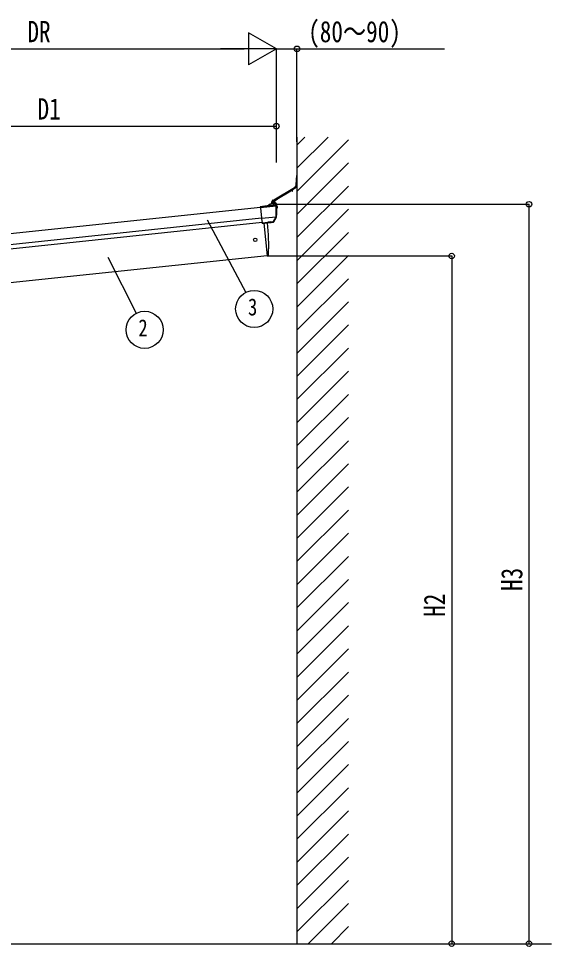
# Model space of a CAD drawing. Units: millimetres, scale not verified. Extents: x -10512 to 10512, y -7425 to 7425.
# Drawn here: x -284 to 1783, y -4880 to -1279 of the extents above; entities that cross this region are included whole.
import ezdxf
from ezdxf.enums import TextEntityAlignment as Align

# ---------------------------------------------------------------- set-up
doc = ezdxf.new("R2010")
doc.units = ezdxf.units.MM
doc.header["$LTSCALE"] = 40
for name, color, linetype in [('0-4_YKK_13', 4, 'Continuous'), ('0-5_YKK_A1', 4, 'Continuous'), ('0-6_YKK_D', 6, 'Continuous')]:
    doc.layers.add(name, color=color, linetype=linetype)
doc.styles.add('ＭＳ ゴシック', font='')
doc.styles.get('ＭＳ ゴシック').set_extended_font_data('MS Gothic')

msp = doc.modelspace()

# ---------------------------------------------------------------- linework, layer by layer
at = {"layer": '0-4_YKK_13'}
for p, q in [((793.22, -1922.62), (795.08, -1888.23)), ((796.31, -1923.83), (796.08, -1888.25)), ((704.78, -1987.41), (778.06, -1943.38)), ((706.36, -1982.5), (785.97, -1934.66)), ((777.35, -1948.35), (778.51, -1943.71)), ((778.61, -1948.66), (780.23, -1942.18)), ((780.36, -1942), (789.04, -1936.78)), ((680.38, -2005.98), (653.86, -2008.76)), ((653.9, -2009.13), (653.86, -2008.76)), ((653.9, -2009.13), (681.67, -2006.22)), ((654.21, -2012.11), (653.9, -2009.13)), ((714.55, -2005.77), (654.21, -2012.11)), ((654.21, -2012.11), (654.28, -2012.74)), ((714.66, -2006.4), (654.28, -2012.74)), ((654.28, -2012.74), (658.61, -2053.94)), ((680.63, -2006.3), (680.38, -2005.98)), ((680.63, -2006.3), (692.03, -1999.15)), ((692.49, -1999.43), (681.67, -2006.22)), ((714.15, -2002.8), (681.67, -2006.22)), ((692.03, -1999.15), (691.98, -1999.01)), ((693.21, -1998.59), (693.26, -1998.73)), ((693.26, -1998.73), (706.66, -1997.32)), ((693.26, -1998.73), (693.3, -1999.15)), ((706.7, -1997.74), (693.3, -1999.15)), ((699.11, -1989.63), (698.33, -1989.85)), ((699.11, -1989.63), (699.62, -1989.66)), ((699.11, -1989.63), (699.95, -1997.59)), ((699.95, -1997.59), (699.13, -1997.53)), ((699.4, -1988.59), (699.26, -1987.2)), ((699.62, -1989.66), (700.43, -1997.45)), ((700.73, -1988.76), (699.73, -1988.86)), ((699.95, -1997.59), (700.43, -1997.45)), ((701.06, -1989.02), (701.37, -1991.99)), ((701.67, -1994.8), (701.96, -1997.58)), ((701.93, -1983.9), (702.25, -1983.87)), ((702.29, -1997.84), (706.16, -1997.43)), ((704.06, -1988.86), (704.08, -1989.11)), ((704.63, -1989.55), (705.33, -1989.48)), ((705.88, -1989.92), (706.61, -1996.89)), ((706.66, -1997.32), (706.7, -1997.18)), ((706.66, -1997.32), (706.7, -1997.74)), ((706.7, -1997.18), (706.7, -1997.18)), ((708.06, -1990.7), (707.99, -1990.87)), ((708.03, -1991.31), (711.14, -1990.98)), ((708.06, -1990.7), (708.28, -1990.68)), ((708.06, -1990.7), (708.22, -1991.29)), ((708.06, -1991.56), (712.52, -1992.09)), ((708.12, -1991.95), (708.87, -1994.18)), ((708.28, -1990.68), (708.46, -1991.26)), ((708.34, -1994.24), (708.87, -1994.18)), ((708.42, -1991.99), (709.11, -1994.51)), ((708.48, -1990.96), (711.24, -1990.67)), ((708.69, -1992.02), (709.19, -1993.65)), ((709.11, -1994.51), (708.87, -1994.18)), ((708.9, -1990.91), (708.93, -1991.21)), ((709.02, -1992.06), (709.25, -1994.29)), ((709.18, -1994.3), (709.11, -1994.51)), ((709.18, -1994.3), (711.59, -1994.05)), ((713.67, -2002.16), (709.62, -1998.67)), ((710.36, -1998.26), (710.31, -1998.46)), ((710.31, -1998.46), (714.36, -2001.96)), ((710.37, -1998.26), (710.36, -1998.26)), ((710.37, -1998.26), (714.68, -2001.76)), ((710.69, -1993.18), (711.59, -1994.05)), ((711.24, -1990.67), (711.14, -1990.98)), ((711.14, -1990.98), (712.52, -1992.09)), ((712.94, -1992.05), (711.24, -1990.67)), ((711.46, -1992.35), (712.95, -1992.2)), ((711.46, -1992.35), (712.97, -1992.35)), ((712.97, -1992.35), (711.59, -1994.05)), ((712.52, -1992.09), (712.94, -1992.05)), ((712.97, -1992.35), (712.94, -1992.05)), ((714.22, -2002.79), (714.15, -2002.8)), ((714.36, -2001.96), (714.69, -2001.77)), ((715.54, -2005.61), (714.55, -2005.77)), ((714.66, -2006.4), (714.55, -2005.77)), ((715.64, -2006.23), (714.66, -2006.4)), ((714.68, -2001.76), (715.55, -2002.46)), ((715.76, -2003.6), (715.31, -2003.86)), ((715.54, -2005.61), (715.64, -2006.23)), ((715.76, -2003.61), (715.76, -2003.6)), ((715.76, -2003.61), (716.2, -2006.26)), ((716.63, -2004.31), (715.76, -2003.61)), ((716.94, -2006.16), (716.63, -2004.31)), ((717.56, -2009.81), (718.05, -2008.61)), ((717.56, -2009.81), (718.29, -2010.89)), ((717.64, -2006.19), (718.39, -2013.34)), ((719.76, -2007.52), (718.05, -2008.61)), ((720.19, -2011.6), (718.29, -2010.89)), ((658.61, -2053.94), (714.95, -2048.02)), ((714.72, -2048.93), (658.7, -2054.82)), ((705.45, -2066.88), (714.72, -2048.93)), ((715.54, -2048.92), (706.27, -2066.86)), ((706.5, -2067.3), (716.63, -2049.05)), ((714.8, -2048.66), (714.95, -2048.02)), ((714.95, -2048.02), (715.01, -2047.68)), ((715.89, -2048.08), (715.63, -2048.73)), ((715.98, -2047.58), (715.89, -2048.08)), ((658.7, -2054.82), (658.61, -2053.94)), ((658.7, -2054.82), (660.47, -2071.6)), ((660.47, -2071.6), (684.83, -2069.04)), ((660.62, -2073.09), (660.47, -2071.6)), ((684.99, -2070.53), (660.62, -2073.09)), ((660.62, -2073.09), (660.65, -2073.32)), ((660.65, -2073.32), (670.59, -2072.27)), ((667.62, -2072.68), (681, -2199.97)), ((670.59, -2072.27), (670.87, -2072.33)), ((670.87, -2072.33), (696.2, -2069.67)), ((684.74, -2068.14), (693.69, -2067.2)), ((684.83, -2069.04), (684.74, -2068.14)), ((684.99, -2070.53), (684.83, -2069.04)), ((685.01, -2070.73), (684.99, -2070.53)), ((693.96, -2069.78), (685.01, -2070.73)), ((693.3, -2067.49), (685.18, -2068.34)), ((685.26, -2068.35), (685.3, -2068.74)), ((685.28, -2068.46), (693.23, -2067.63)), ((685.3, -2068.74), (685.43, -2069.98)), ((693.31, -2068.34), (685.35, -2069.18)), ((685.43, -2069.98), (685.45, -2070.17)), ((693.26, -2067.91), (693.22, -2067.52)), ((693.39, -2069.14), (693.26, -2067.91)), ((693.41, -2069.34), (693.39, -2069.14)), ((693.69, -2067.2), (693.78, -2068.1)), ((693.78, -2068.1), (705.45, -2066.88)), ((693.78, -2068.1), (693.94, -2069.59)), ((704, -2068.53), (693.94, -2069.59)), ((693.94, -2069.59), (693.96, -2069.78)), ((696.2, -2069.67), (696.45, -2069.55)), ((696.45, -2069.55), (704.14, -2068.74)), ((704.14, -2068.74), (704, -2068.53)), ((706.25, -2066.91), (706.5, -2067.3)), ((681, -2199.97), (683.05, -2199.69))]:
    msp.add_line(p, q, dxfattribs=at)
for points in [[(680.38, -2005.98), (691.98, -1999.01), (691.98, -1999.01)], [(693.21, -1998.59), (693.22, -1998.59), (706.7, -1997.18)], [(697.32, -1991.53), (699.74, -1992.43), (700.47, -1993.51)], [(697.8, -1996.1), (699.98, -1994.71), (700.47, -1993.51)], [(708.1, -1991.95), (711.46, -1992.35), (710.69, -1993.18), (709.17, -1993.5)], [(708.28, -1990.68), (708.58, -1991.1), (708.63, -1991.24)], [(714.67, -2006.47), (714.69, -2006.46), (714.83, -2006.44), (715.14, -2006.4), (715.4, -2006.37), (715.58, -2006.34), (715.66, -2006.33)], [(715.33, -2003.56), (715.29, -2003.52), (715.28, -2003.55), (715.3, -2003.75), (715.31, -2003.86)], [(715.66, -2006.33), (716.2, -2006.26), (716.94, -2006.16)], [(716.63, -2049.05), (716.1, -2048.88), (715.63, -2048.73)], [(715.98, -2047.58), (716.28, -2047.68), (716.99, -2047.9)], [(684.83, -2069.04), (684.93, -2069.03), (685.02, -2069), (685.11, -2068.97), (685.18, -2068.93), (685.24, -2068.89), (685.28, -2068.84), (685.3, -2068.79), (685.3, -2068.74)], [(693.26, -2067.91), (693.28, -2067.95), (693.31, -2068), (693.36, -2068.04), (693.42, -2068.07), (693.5, -2068.09), (693.59, -2068.1), (693.69, -2068.11), (693.78, -2068.1)]]:
    msp.add_lwpolyline(points, dxfattribs=at)
msp.add_lwpolyline([(699.58, -1989.33), (701.07, -1989.17), (701.96, -1997.62), (700.47, -1997.78)], close=True, dxfattribs=at)
for centre, radius, start, end in [((795.58, -1888.26), 0.5, 0.36864, 176.89297), ((778.21, -1943.64), 0.3, 346, 121), ((780.52, -1942.25), 0.3, 121, 166), ((778.24, -1921.81), 15, 301, 356.89297), ((781.31, -1923.93), 15, 301, 0.36864), ((777.98, -1948.5), 0.65, 166, 346), ((693.53, -2001.58), 3, 96.02369, 120.97631), ((691.97, -1999.75), 0.603, 31.49733, 84.25492), ((703.61, -1993.18), 6.5, 153.94412, 218.05588), ((698.58, -1990.72), 0.9, 106, 153.94412), ((699.2, -1996.63), 0.9, 218.05588, 266), ((702.24, -1986.89), 3, 96, 186), ((699.7, -1988.56), 0.3, 186, 276), ((700.76, -1989.05), 0.3, 6, 96), ((701.87, -1991.94), 0.5, 186, 256.52878), ((702.16, -1994.75), 0.5, 115.47122, 186), ((701.52, -1993.4), 1, 295.47122, 76.52878), ((702.25, -1997.54), 0.3, 186, 276), ((701.21, -1973.92), 10, 276, 301), ((705.55, -1988.7), 1.5, 121, 186), ((704.58, -1989.05), 0.5, 186, 276), ((705.38, -1989.98), 0.5, 6, 96), ((706.11, -1996.94), 0.5, 276, 6), ((707.22, -2002.15), 5, 51.04426, 95.95574), ((710.13, -1999.13), 0.687, 75.11783, 138.10206), ((714.18, -2002.62), 0.687, 75.11783, 138.10206), ((714.74, -2002.96), 0.544, 162.73188, 200.98978), ((714.32, -2003.83), 1.04, 14.99418, 95.57305), ((714.37, -2004.11), 0.972, 14.97563, 98.15804), ((501.07, -2028.84), 214.77, 354.96783, 5.98122), ((503.15, -2028.62), 213.67, 354.91014, 5.98896), ((516.04, -2027.27), 202, 354.13916, 6), ((717.8, -2006.17), 0.154, 68.71904, 186), ((716.33, -2009.94), 4.2, 303.28096, 68.71904), ((718.55, -2013.32), 0.154, 186, 303.28096), ((715.12, -2048.26), 0.781, 239.225, 302.63957), ((715.29, -2047.94), 0.864, 236.18007, 293.81643), ((715.52, -2046.61), 1.52, 248.08197, 284.29261), ((715.35, -2046.19), 1.53, 257.29542, 294.62651), ((714, -2047.59), 3, 331, 354.13916), ((-213.61, -2159.77), 900, 357.63919, 5.64987), ((684.94, -2070.03), 0.5, 275.94657, 5.94647), ((693.89, -2069.09), 0.5, 186.05353, 276.05343), ((703.89, -2065.85), 2.99, 285.2717, 331.00739), ((705.81, -2066.29), 0.767, 240.34994, 304.88109), ((705.85, -2066.21), 0.781, 239.225, 302.63957), ((682.63, -2196.72), 3, 278, 357.63919)]:
    msp.add_arc(centre, radius, start, end, dxfattribs=at)
for centre, major_axis, ratio, start_param, end_param in [((682.96, -2006.01), (2.33, 0.28), 0.02349, 3.1555782, 4.1212369), ((693.6, -2001.8), (-0.67, 3.02), 0.969687, 6.173674, 6.6091794), ((693.54, -2001.23), (-0.46, 2.04), 0.954331, 6.1723047, 6.60781), ((707.12, -2002.49), (0.53, 5.17), 0.961456, 5.6979268, 6.4817801), ((707.06, -2001.92), (0.44, 4.17), 0.951804, 5.6990393, 6.4828925), ((712.35, -2003.75), (0.99, 1.82), 0.953986, 5.676545, 6.0811891), ((714.68, -2005.76), (-0.44, 2.97), 0.040783, 0.492744, 1.5691306), ((712.41, -2004.32), (1.44, 2.71), 0.969265, 5.4394983, 6.0745628), ((726.91, -2005.11), (-33.39, 199.6), 0.060748, 1.5670855, 1.567432), ((709.28, -2001.24), (5.88, -1.31), 0.24881, 0.460585, 0.4641038), ((712.8, -2004.1), (0.23, 2.99), 0.996996, 4.9538539, 5.6767523), ((715.66, -2005.59), (-0.33, 1.98), 0.061048, 0.4906619, 1.5670485), ((713.66, -2004.79), (-2.34, 1.9), 0.995767, 3.9859716, 4.712389), ((727.89, -2004.94), (-33.28, 198.61), 0.061048, 1.5670485, 1.5675471), ((715.39, -2047.35), (1.08, 3.13), 0.040856, 2.0162551, 2.1135035), ((716.26, -2047.84), (1.19, 2.13), 0.05004, 2.0323018, 2.1295502), ((684.71, -2067.89), (-0.531, 0.43), 0.267949, 1.8325957, 2.8187067), ((684.96, -2070.23), (-0.052, 0.498), 0.998135, 3.1415927, 4.712389), ((684.77, -2068.41), (0.497, 0.052), 0.07321, 0, 0.5846853), ((693.72, -2067.47), (0.497, 0.052), 0.07321, 2.5569074, 3.1415927), ((693.66, -2066.95), (0.43, 0.531), 0.267949, 3.4644786, 4.4505896), ((693.91, -2069.29), (0.052, -0.498), 0.998135, 4.712389, 6.2831853), ((703.69, -2065.55), (1.33, 2.73), 0.954954, 3.7205389, 4.6785286), ((703.69, -2065.55), (-0.11, 3), 0.642905, 3.2459383, 4.203928), ((703.82, -2065.76), (1.66, -2.51), 0.997631, 5.8041905, 5.8929484), ((703.75, -2065.65), (3.53, -2.11), 0.650902, 5.2561448, 5.3289554), ((706.12, -2065.3), (1.08, 3.13), 0.040856, 2.1135035, 2.1416249), ((706.99, -2065.78), (1.19, 2.13), 0.05004, 2.1295502, 2.1576716)]:
    msp.add_ellipse(centre, major_axis=major_axis, ratio=ratio, start_param=start_param, end_param=end_param, dxfattribs=at)
at = {"layer": '0-5_YKK_A1'}
for p, q in [((796.04, -1738.73), (796.04, -4868.96)), ((796.04, -1769.79), (827.1, -1738.73)), ((796.04, -1859.59), (916.9, -1738.73)), ((796.04, -1949.39), (996.04, -1749.39)), ((796.04, -2039.19), (996.04, -1839.19)), ((796.04, -2129), (996.04, -1929)), ((719.35, -1978.66), (705.73, -1986.84)), ((707.32, -1987.63), (719.76, -1980.16)), ((719.9, -1979.87), (719.8, -1978.88)), ((-1022.38, -2186.96), (654.07, -2010.75)), ((-1022.33, -2187.38), (654.12, -2011.18)), ((705.58, -1987.13), (706.14, -1992.45)), ((706.24, -1993.36), (706.63, -1997.08)), ((707.36, -1989.64), (707.18, -1987.92)), ((707.82, -1990.13), (707.47, -1989.84)), ((708.43, -1995.06), (707.93, -1990.34)), ((708.07, -1996.43), (708.01, -1995.86)), ((708.08, -1995.64), (708.36, -1995.28)), ((716.26, -1995.87), (708.4, -1996.7)), ((710.06, -1998.03), (714.92, -1997.52)), ((715.25, -1997.79), (715.76, -2002.63)), ((718.67, -2015.93), (716.59, -1996.14)), ((717.75, -2016.33), (718.4, -2016.26)), ((796.04, -2218.8), (996.04, -2018.8)), ((658.58, -2053.69), (-1017.87, -2229.89)), ((660.34, -2070.42), (-1016.11, -2246.63)), ((667.62, -2072.68), (681, -2199.97)), ((796.04, -2308.6), (996.04, -2108.6)), ((681, -2199.97), (-926.79, -2368.96)), ((796.04, -2398.4), (996.04, -2198.4)), ((796.04, -2488.21), (996.04, -2288.21)), ((796.04, -2578.01), (996.04, -2378.01)), ((796.04, -2667.81), (996.04, -2467.81)), ((796.04, -2757.61), (996.04, -2557.61)), ((796.04, -2847.42), (996.04, -2647.42)), ((796.04, -2937.22), (996.04, -2737.22)), ((796.04, -3027.02), (996.04, -2827.02)), ((796.04, -3116.82), (996.04, -2916.82)), ((796.04, -3206.63), (996.04, -3006.63)), ((796.04, -3296.43), (996.04, -3096.43)), ((796.04, -3386.23), (996.04, -3186.23)), ((796.04, -3476.04), (996.04, -3276.04)), ((796.04, -3565.84), (996.04, -3365.84)), ((796.04, -3655.64), (996.04, -3455.64)), ((796.04, -3745.44), (996.04, -3545.44)), ((796.04, -3835.25), (996.04, -3635.25)), ((796.04, -3925.05), (996.04, -3725.05)), ((796.04, -4014.85), (996.04, -3814.85)), ((796.04, -4104.65), (996.04, -3904.65)), ((796.04, -4194.46), (996.04, -3994.46)), ((796.04, -4284.26), (996.04, -4084.26)), ((796.04, -4374.06), (996.04, -4174.06)), ((796.04, -4463.86), (996.04, -4263.86)), ((796.04, -4553.67), (996.04, -4353.67)), ((796.04, -4643.47), (996.04, -4443.47)), ((796.04, -4733.27), (996.04, -4533.27)), ((796.04, -4823.07), (996.04, -4623.07)), ((839.96, -4868.96), (996.04, -4712.88)), ((929.76, -4868.96), (996.04, -4802.68)), ((-2213.03, -4868.96), (1782.92, -4868.96))]:
    msp.add_line(p, q, dxfattribs=at)
msp.add_circle((634.2, -2137.43), 6.5, dxfattribs=at)
for centre, radius, start, end in [((719.5, -1978.92), 0.3, 6, 121), ((719.61, -1979.9), 0.3, 301, 6), ((705.88, -1987.1), 0.3, 121, 186), ((706.34, -1992.43), 0.2, 186, 252.42182), ((706.44, -1993.34), 0.2, 119.57818, 186), ((706.19, -1992.91), 0.3, 299.57818, 72.42182), ((707.47, -1987.89), 0.3, 121, 186), ((707.66, -1989.61), 0.3, 186, 231), ((707.63, -1990.37), 0.3, 6, 51), ((708.31, -1995.83), 0.3, 141, 186), ((708.37, -1996.4), 0.3, 186, 276), ((708.13, -1995.09), 0.3, 321, 6), ((714.95, -1997.82), 0.3, 6, 96), ((716.29, -1996.17), 0.3, 6, 96), ((718.37, -2015.96), 0.3, 276, 6)]:
    msp.add_arc(centre, radius, start, end, dxfattribs=at)
at = {"layer": '0-6_YKK_D'}
for p, q in [((716.04, -1396.25), (607.79, -1333.75)), ((607.79, -1333.75), (607.79, -1458.75)), ((-957.95, -1396.25), (591.04, -1396.25)), ((716.04, -1396.25), (499.54, -1396.25)), ((716.04, -1396.25), (607.79, -1458.75)), ((716.04, -1837.76), (716.04, -1395.25)), ((716.04, -1836.76), (716.04, -1395.25)), ((796.04, -1757.04), (796.04, -1395.25)), ((-1004.54, -1696.25), (716.04, -1696.25)), ((716.04, -1837.76), (716.04, -1695.25)), ((708.22, -1999.15), (1697.04, -1999.15)), ((1696.04, -4868.96), (1696.04, -1999.15)), ((447.99, -2059.83), (597.89, -2341.22)), ((62.78, -2204.07), (172.66, -2422.36)), ((682, -2199.97), (1397.04, -2199.97)), ((1396.04, -2199.97), (1396.04, -4868.96)), ((829.14, -4868.96), (1697.04, -4868.96)), ((899.41, -4868.96), (1397.04, -4868.96))]:
    msp.add_line(p, q, dxfattribs=at)
msp.add_lwpolyline([(716.04, -1396.25), (796.04, -1396.25), (1368.54, -1396.25)], dxfattribs=at)
for centre, radius in [((796.04, -1396.25), 10.62), ((716.04, -1696.25), 10.62), ((1696.04, -1999.15), 10.62), ((1396.04, -2199.97), 10.62), ((630.11, -2405.61), 72), ((205.04, -2486.67), 72), ((1396.04, -4868.96), 10.62), ((1696.04, -4868.96), 10.62)]:
    msp.add_circle(centre, radius, dxfattribs=at)

# ---------------------------------------------------------------- texts
at = {"layer": '0-6_YKK_D', "style": 'ＭＳ ゴシック', "width": 0.8}
for s, height, p in [('DR', 82.48, (-249.45, -1395.25)), ('(80～90)', 82.48, (839.54, -1395.25)), ('D1', 82.48, (-210.25, -1695.25)), ('3', 65.98, (606.11, -2450.61)), ('2', 65.98, (181.04, -2531.67))]:
    msp.add_text(s, height=height, dxfattribs=at).set_placement(p, align=Align.BOTTOM_LEFT)
for s, p in [('H3', (1695.04, -3500.05)), ('H2', (1395.04, -3600.47))]:
    msp.add_text(s, height=82.48, rotation=90, dxfattribs=at).set_placement(p, align=Align.BOTTOM_LEFT)

doc.saveas('drawing.dxf')
